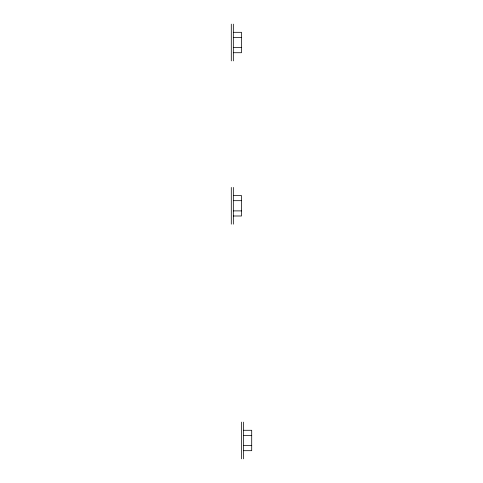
<?xml version="1.0" encoding="UTF-8"?>
<svg xmlns="http://www.w3.org/2000/svg" width="483" height="483" viewBox="0 0 483 483"><rect width="100%" height="100%" fill="white"/><g stroke="black" fill="none" stroke-linecap="round" stroke-linejoin="round"><path stroke-width="0.72" d="M233.337 32.313L241.5 32.313L241.5 52.719L233.337 52.719M233.337 37.414L241.5 37.414M233.337 47.618L241.5 47.618M233.337 195.579L241.5 195.579L241.5 215.992L233.337 215.992M233.337 200.68L241.5 200.68M233.337 210.89L241.5 210.89M243.541 430.281L251.703 430.281L251.703 450.687L243.541 450.687M243.541 435.382L251.703 435.382M243.541 445.586L251.703 445.586M243.541 422.112L243.541 458.85M241.5 422.112L241.5 458.85M233.337 24.15L233.337 60.888M233.337 187.416L233.337 224.154M231.297 24.15L231.297 60.888M231.297 187.416L231.297 224.154"/></g></svg>
